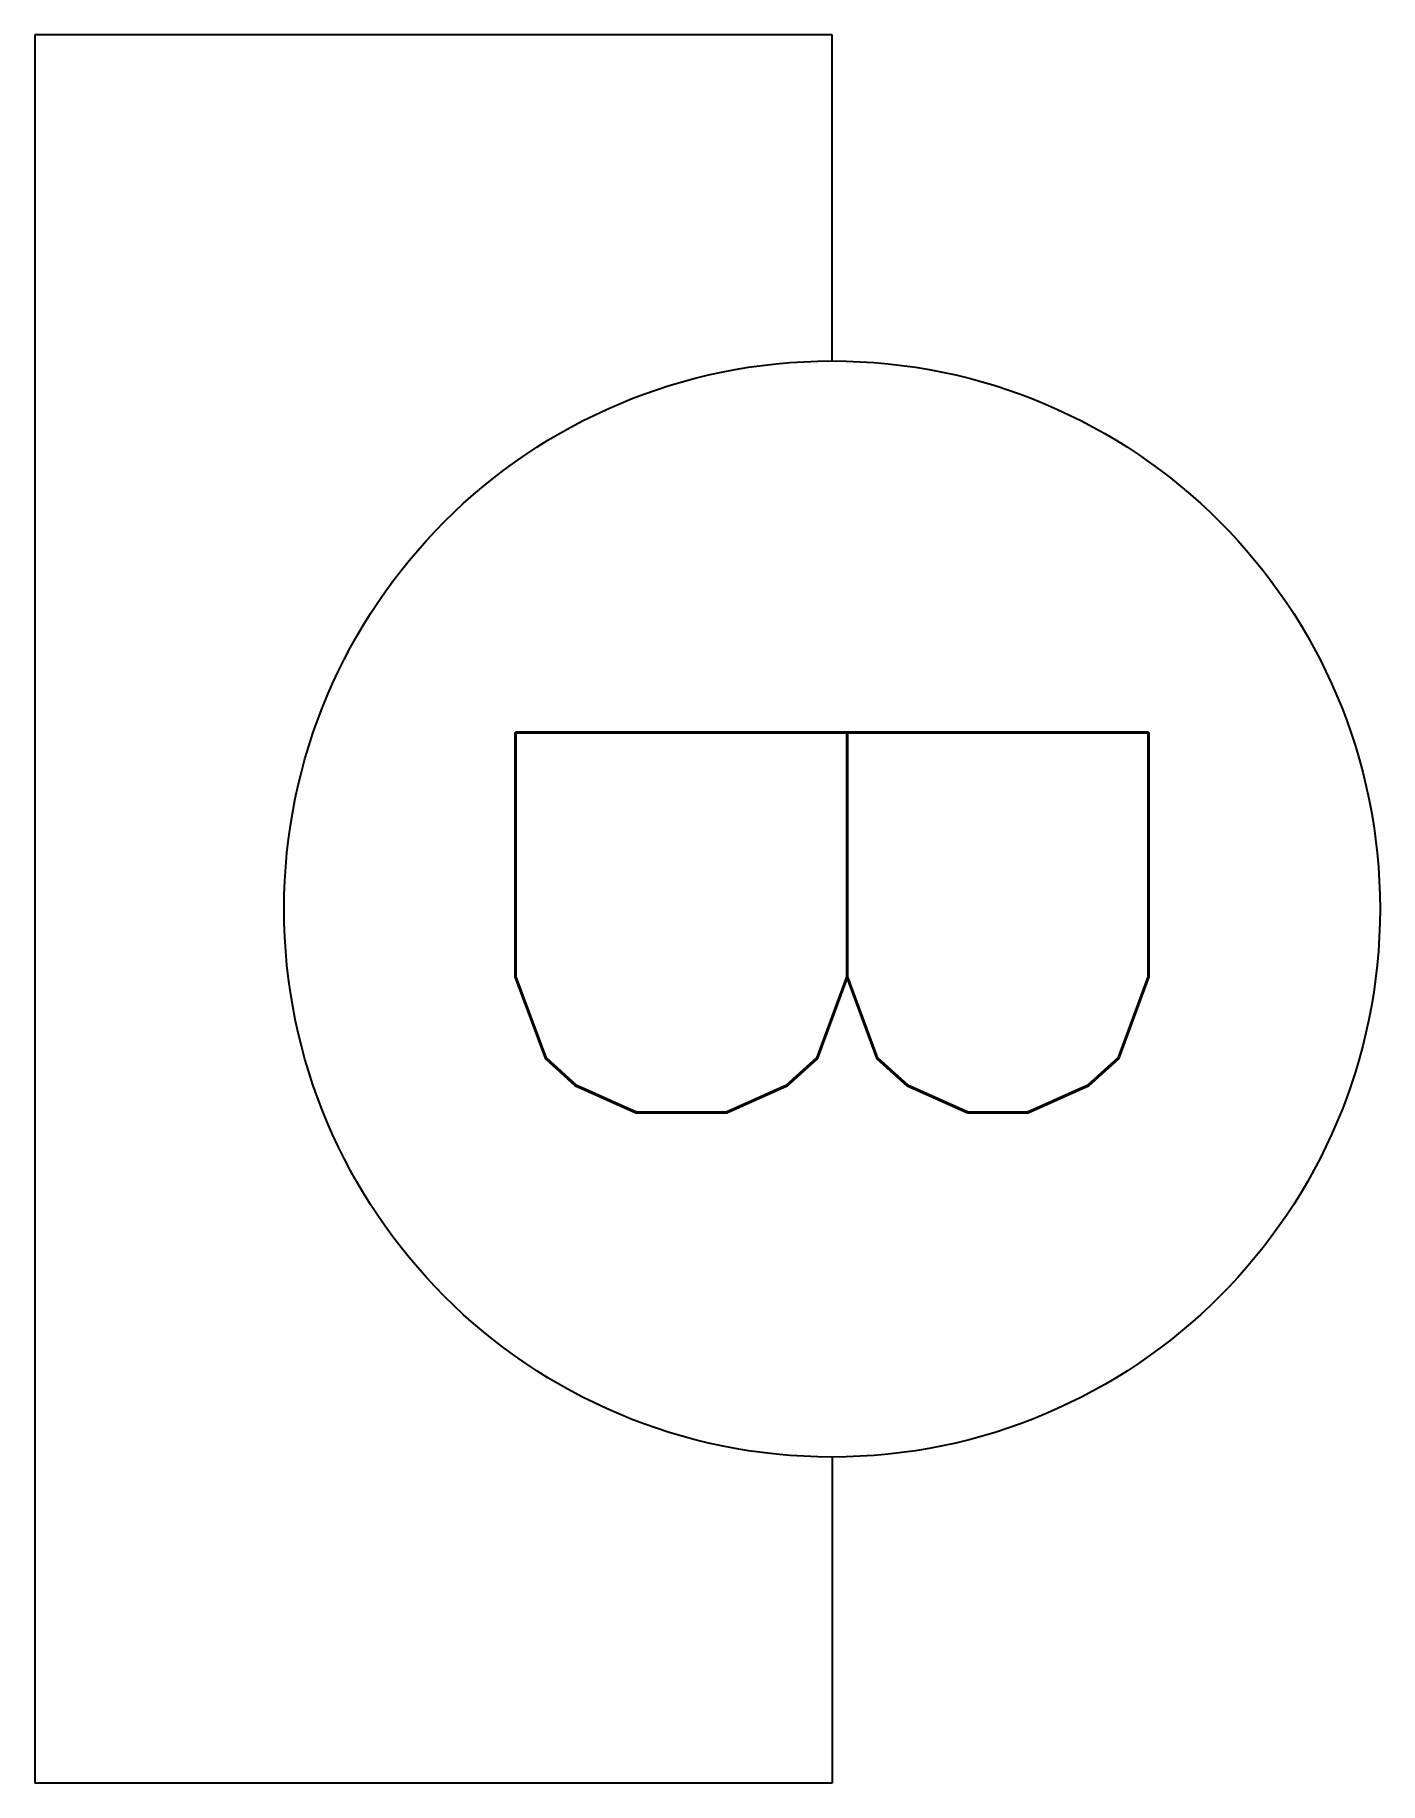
# Model space of a CAD drawing. Extents: x 0 to 0.199, y -0.129 to 0.129.
import ezdxf
from ezdxf.enums import TextEntityAlignment as Align

# ---------------------------------------------------------------- set-up
doc = ezdxf.new("R2010")
doc.units = 0
doc.header["$LTSCALE"] = 48
doc.header["$MEASUREMENT"] = 0
doc.layers.get('0').update_dxf_attribs({"linetype": 'CONTINUOUS'})
doc.styles.add('ROMANS', font='romans.shx', dxfattribs={"width": 0.9, "height": 4.5})

msp = doc.modelspace()

# ---------------------------------------------------------------- linework, layer by layer
for p, q in [((0, 0.12944), (0, -0.12944)), ((0.11807, 0.12944), (0, 0.12944)), ((0.11807, 0.08116), (0.11807, 0.12944)), ((0.11807, -0.08116), (0.11807, -0.12944)), ((0.11807, -0.12944), (0, -0.12944))]:
    msp.add_line(p, q)
msp.add_circle((0.11807, 0), 0.08116)

# ---------------------------------------------------------------- texts
at = {"color": 1, "style": 'ROMANS'}
msp.add_text('B', height=0.09375, rotation=270, dxfattribs=at).set_placement((0.11807, 0), align=Align.MIDDLE)

doc.saveas('drawing.dxf')
